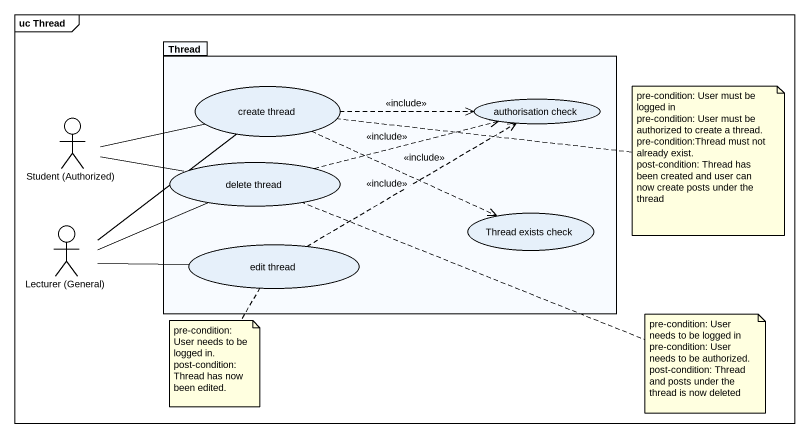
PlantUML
@startuml
mainframe uc Thread
package Thread {
  usecase "create thread" as create_thread
  usecase "authorisation check" as authorisation_check
  usecase "delete thread" as delete_thread
  usecase "edit thread" as edit_thread
  usecase "Thread exists check" as Thread_exists_check
}
actor "Student (Authorized)" as Student_Authorized
actor "Lecturer (General)" as Lecturer_General
create_thread .right.> authorisation_check : <<include>>
create_thread .right.> Thread_exists_check : <<include>>
Student_Authorized -right- create_thread
Student_Authorized -right- delete_thread
delete_thread .right.> authorisation_check : <<include>>
Lecturer_General -up- create_thread
Lecturer_General -right- delete_thread
Lecturer_General -right- edit_thread
edit_thread .right.> authorisation_check : <<include>>
note right of create_thread
  pre-condition: User must be logged in
  pre-condition: User must be authorized to create a thread.
  pre-condition:Thread must not already exist.
  post-condition: Thread has been created and user can now create posts under the thread
end note
note bottom of edit_thread
  pre-condition: User needs to be logged in.
  post-condition: Thread has now been edited.
end note
note right of delete_thread
  pre-condition: User needs to be logged in
  pre-condition: User needs to be authorized.
  post-condition: Thread and posts under the thread is now deleted
end note
@enduml
